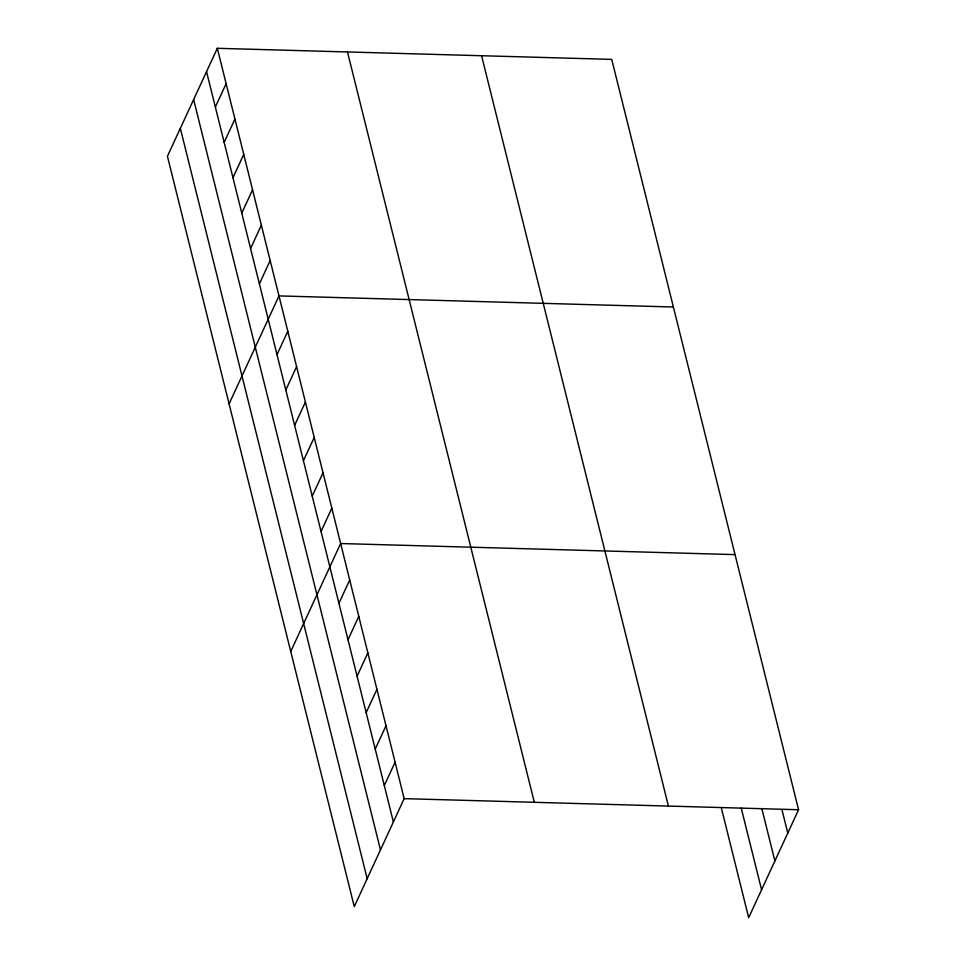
<?xml version="1.0" encoding="UTF-8"?>
<svg xmlns="http://www.w3.org/2000/svg" width="966" height="966" viewBox="0 0 966 966"><rect width="100%" height="100%" fill="white"/><g stroke="black" fill="none" stroke-linecap="round" stroke-linejoin="round"><path stroke-width="1.45" d="M217.326 48.3L167.432 156.263L354.268 906.615L404.162 798.64L217.326 48.3L611.732 59.385L798.568 809.737L748.674 917.7L721.457 808.361M215.346 107.021L226.129 83.668M224.148 142.388L234.943 119.047M232.963 177.756L243.746 154.415M241.766 213.136L252.561 189.795M250.58 248.504L261.363 225.163M259.383 283.883L270.166 260.542M229.087 403.885L278.981 295.91L673.387 307.007M277 354.631L287.783 331.29M285.815 389.998L296.598 366.657M294.618 425.378L305.401 402.037M303.421 460.746L314.216 437.405M312.235 496.126L323.018 472.785M321.038 531.493L331.833 508.152M290.742 651.495L340.636 543.532L735.041 554.617M338.921 603.315L349.704 579.974M348.001 639.758L358.784 616.417M357.07 676.2L367.865 652.859M366.15 712.654L376.933 689.313M375.219 749.097L386.014 725.756M384.299 785.539L395.082 762.198M404.162 798.64L798.568 809.737M781.977 809.75L787.785 833.078M761.812 808.518L774.877 860.996M741.248 808.131L761.582 889.771M481.575 55.726L668.412 806.079M347.482 51.959L534.319 802.299M206.543 71.641L393.379 821.981M193.635 99.57L380.471 849.911M180.34 128.345L367.177 878.686"/></g></svg>
